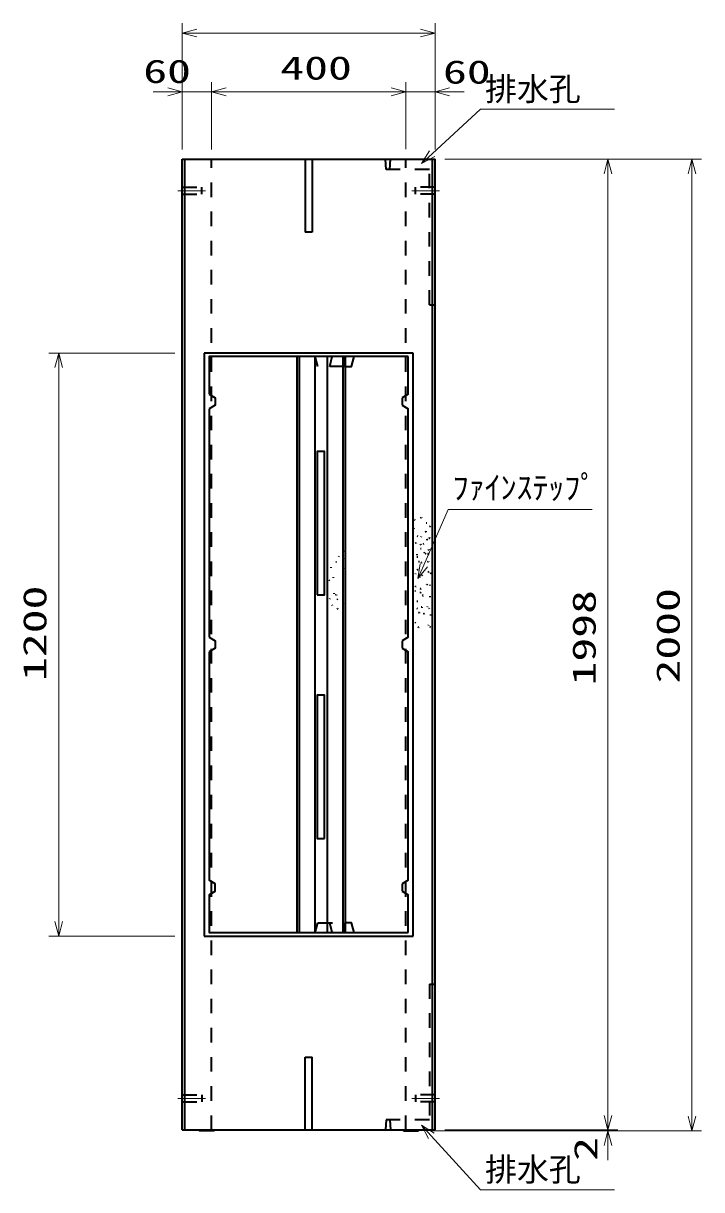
# Model space of a CAD drawing. Units: millimetres on the paper. Extents: x 15 to 1219, y 10 to 859.
# Drawn here: x 807.1 to 876.9, y 545 to 665 of the extents above; entities that cross this region are included whole.
import ezdxf
from ezdxf.enums import TextEntityAlignment as Align

# ---------------------------------------------------------------- set-up
doc = ezdxf.new("R2010")
doc.units = ezdxf.units.MM
doc.linetypes.add('USER1', pattern=[3, 1.5, -1.5])
doc.linetypes.add('USER2', pattern=[18.5, 12, -1.5, 3.5, -1.5])
for name, color, linetype, lineweight in [('D-BMK（構造物基準線）', 2, 'USER2', 18), ('D-STR-DIM（寸法）', 7, 'Continuous', 13), ('D-STR-HTXT（WS-旗）', 7, 'Continuous', 13), ('D-STR-HTXT（旗上げ）', 7, 'Continuous', 13), ('D-STR（構造物）', 1, 'Continuous', 35)]:
    doc.layers.add(name, color=color, linetype=linetype, lineweight=lineweight)
doc.styles.add('ＭＳ ゴシック', font='')
doc.styles.get('ＭＳ ゴシック').set_extended_font_data('MS Gothic')

# ---------------------------------------------------------------- blocks, each defined once
blk = doc.blocks.new('_Open30')
at = {"color": 7, "linetype": 'Continuous', "lineweight": 13}
for p, q in [((-1, 0.2679), (0, 0)), ((0, 0), (-1, -0.2679)), ((0, 0), (-1, 0))]:
    blk.add_line(p, q, dxfattribs=at)

msp = doc.modelspace()

# ---------------------------------------------------------------- linework, layer by layer
at = {"layer": 'D-BMK（構造物基準線）'}
for p, q in [((822.963, 647.765), (825.812, 647.765)), ((822.963, 647.765), (825.812, 647.765)), ((847.038, 647.765), (849.887, 647.765)), ((847.038, 647.765), (849.887, 647.765)), ((822.963, 554.365), (825.812, 554.365)), ((822.963, 554.365), (825.812, 554.365)), ((849.887, 554.365), (847.038, 554.365)), ((849.887, 554.365), (847.038, 554.365))]:
    msp.add_line(p, q, dxfattribs=at)
at = {"layer": 'D-STR-DIM（寸法）'}
for p, q in [((823.425, 652.015), (823.425, 664.992)), ((823.425, 652.015), (823.425, 664.992)), ((849.425, 658.972), (849.425, 664.992)), ((849.425, 658.972), (849.425, 664.992)), ((824.925, 663.992), (847.925, 663.992)), ((824.925, 663.992), (847.925, 663.992)), ((821.925, 657.942), (820.425, 657.942)), ((821.925, 657.942), (820.425, 657.942)), ((823.425, 652.015), (823.425, 658.942)), ((823.425, 652.015), (823.425, 658.942)), ((823.425, 657.942), (826.425, 657.942)), ((823.425, 657.942), (826.425, 657.942)), ((826.425, 652.015), (826.425, 658.942)), ((826.425, 652.066), (826.425, 658.942)), ((826.425, 652.015), (826.425, 658.942)), ((826.425, 652.066), (826.425, 658.942)), ((827.925, 657.942), (844.925, 657.942)), ((827.925, 657.942), (829.425, 657.942)), ((827.925, 657.942), (844.925, 657.942)), ((827.925, 657.942), (829.425, 657.942)), ((844.925, 657.942), (843.425, 657.942)), ((844.925, 657.942), (843.425, 657.942)), ((846.425, 652.045), (846.425, 658.942)), ((846.425, 652.045), (846.425, 658.942)), ((846.425, 652.045), (846.425, 658.942)), ((846.425, 652.045), (846.425, 658.942)), ((846.425, 657.942), (849.425, 657.942)), ((846.425, 657.942), (849.425, 657.942)), ((849.425, 652.015), (849.425, 658.942)), ((849.425, 652.015), (849.425, 658.942)), ((850.925, 657.942), (852.425, 657.942)), ((850.925, 657.942), (852.425, 657.942)), ((850.425, 651.015), (868.214, 651.015)), ((850.425, 651.015), (868.214, 651.015)), ((866.777, 651.015), (876.854, 651.015)), ((866.777, 651.015), (876.854, 651.015)), ((867.214, 552.615), (867.214, 649.515)), ((867.214, 552.615), (867.214, 649.515)), ((875.854, 552.515), (875.854, 649.515)), ((875.854, 552.515), (875.854, 649.515)), ((822.675, 631.065), (809.711, 631.065)), ((822.675, 631.065), (809.711, 631.065)), ((810.711, 572.565), (810.711, 629.565)), ((810.711, 572.565), (810.711, 629.565)), ((822.675, 571.065), (809.711, 571.065)), ((822.675, 571.065), (809.711, 571.065)), ((867.214, 552.615), (867.214, 554.115)), ((867.214, 552.615), (867.214, 554.115)), ((849.175, 551.015), (868.214, 551.015)), ((849.175, 551.015), (868.214, 551.015)), ((850.425, 551.115), (868.214, 551.115)), ((850.425, 551.115), (868.214, 551.115)), ((850.425, 551.115), (868.214, 551.115)), ((850.425, 551.115), (868.214, 551.115)), ((865.777, 551.015), (876.854, 551.015)), ((865.777, 551.015), (876.854, 551.015)), ((867.214, 551.115), (867.214, 551.015)), ((867.214, 551.115), (867.214, 551.015)), ((867.214, 549.515), (867.214, 548.015)), ((867.214, 549.515), (867.214, 548.015))]:
    msp.add_line(p, q, dxfattribs=at)
at = {"layer": 'D-STR-HTXT（WS-旗）'}
for points in [[(867.879, 656.161), (854.091, 656.161), (849.133, 651.572)], [(867.879, 656.161), (854.091, 656.161), (849.133, 651.572)], [(867.879, 544.966), (854.091, 544.966), (849.043, 550.499)], [(867.879, 544.966), (854.091, 544.966), (849.043, 550.499)]]:
    msp.add_lwpolyline(points, dxfattribs=at)
at = {"layer": 'D-STR-HTXT（旗上げ）'}
msp.add_lwpolyline([(865.598, 614.974), (850.768, 614.974), (848.269, 609.223)], dxfattribs=at)
msp.add_lwpolyline([(865.598, 614.974), (850.768, 614.974), (848.269, 609.223)], dxfattribs=at)
at = {"layer": 'D-STR（構造物）'}
for p, q in [((823.425, 551.115), (823.425, 651.015)), ((823.425, 651.015), (849.425, 651.015)), ((823.425, 551.115), (823.425, 651.015)), ((823.425, 651.015), (849.425, 651.015)), ((823.676, 551.115), (823.676, 651.015)), ((823.676, 551.115), (823.676, 651.015)), ((836.05, 651.015), (836.05, 643.515)), ((836.05, 651.015), (836.05, 643.515)), ((836.8, 651.015), (836.8, 643.515)), ((836.8, 651.015), (836.8, 643.515)), ((849.175, 551.115), (849.175, 651.015)), ((849.175, 551.115), (849.175, 651.015)), ((849.425, 551.115), (849.425, 651.015)), ((849.425, 551.115), (849.425, 651.015)), ((836.8, 643.515), (836.05, 643.515)), ((836.8, 643.515), (836.05, 643.515)), ((847.175, 631.065), (825.675, 631.065)), ((825.675, 631.065), (825.675, 571.065)), ((835.194, 630.69), (835.194, 571.44)), ((835.444, 630.69), (835.444, 571.44)), ((837.063, 630.69), (837.063, 571.44)), ((838.313, 630.69), (838.313, 571.44)), ((846.675, 630.69), (838.328, 630.69)), ((839.932, 630.69), (839.932, 571.44)), ((840.182, 630.69), (840.182, 571.44)), ((846.675, 626.817), (846.675, 630.69)), ((847.175, 571.065), (847.175, 631.065)), ((846.675, 626.817), (846.046, 626.454)), ((846.046, 626.454), (846.046, 625.681)), ((846.046, 625.681), (846.675, 625.317)), ((826.175, 625.317), (826.175, 601.815)), ((846.675, 601.815), (846.675, 625.317)), ((847.307, 613.917), (847.38, 613.898)), ((847.933, 614.093), (847.99, 614.141)), ((847.99, 614.141), (848.038, 614.083)), ((848.508, 613.586), (848.583, 613.586)), ((847.193, 613.063), (847.246, 613.01)), ((847.246, 613.01), (847.299, 613.063)), ((847.673, 612.19), (847.599, 612.203)), ((848.012, 612.119), (848.038, 612.19)), ((848.492, 612.654), (848.419, 612.635)), ((848.473, 612.727), (848.492, 612.654)), ((848.856, 613.202), (848.909, 613.255)), ((848.909, 613.255), (848.962, 613.202)), ((847.457, 611.517), (847.395, 611.474)), ((847.457, 611.517), (847.5, 611.456)), ((847.89, 611.341), (847.952, 611.384)), ((847.952, 611.384), (847.995, 611.322)), ((848.221, 611.444), (848.289, 611.475)), ((848.609, 611.817), (848.622, 611.891)), ((848.622, 611.891), (848.696, 611.878)), ((848.804, 612.017), (848.865, 612.06)), ((848.865, 612.06), (848.908, 611.998)), ((839.534, 610.089), (839.554, 610.162)), ((840.007, 610.672), (839.954, 610.725)), ((839.982, 609.965), (840.047, 610.002)), ((840.007, 610.672), (840.06, 610.725)), ((847.567, 610.104), (847.642, 610.104)), ((847.586, 610.274), (847.573, 610.348)), ((847.999, 610.913), (847.924, 610.92)), ((848.343, 610.497), (848.295, 610.555)), ((848.454, 610.439), (848.392, 610.396)), ((848.497, 610.378), (848.454, 610.439)), ((848.745, 610.387), (848.671, 610.4)), ((848.732, 610.313), (848.745, 610.387)), ((848.736, 610.765), (848.774, 610.83)), ((848.774, 610.83), (848.839, 610.793)), ((838.746, 608.967), (838.753, 609.042)), ((839.225, 609.582), (839.3, 609.589)), ((840, 608.875), (840.032, 608.807)), ((847.581, 608.766), (847.653, 608.786)), ((847.653, 608.786), (847.634, 608.858)), ((847.811, 609.582), (847.739, 609.563)), ((847.973, 609.545), (848.035, 609.502)), ((848.035, 609.502), (847.992, 609.441)), ((848.655, 609.59), (848.728, 609.603)), ((848.784, 608.535), (848.711, 608.522)), ((848.728, 609.603), (848.741, 609.529)), ((848.797, 608.461), (848.784, 608.535)), ((838.596, 607.63), (838.543, 607.683)), ((838.965, 607.931), (838.996, 607.999)), ((847.417, 608.385), (847.379, 608.321)), ((847.84, 608.029), (847.827, 607.956)), ((848.094, 608.219), (848.033, 608.176)), ((848.094, 608.219), (848.137, 608.158)), ((849.027, 608.364), (848.965, 608.407)), ((848.983, 608.303), (849.027, 608.364)), ((839.057, 606.268), (839.038, 606.34)), ((839.241, 606.18), (839.176, 606.143)), ((839.241, 606.18), (839.279, 606.115)), ((847.42, 606.562), (847.345, 606.568)), ((847.407, 606.976), (847.465, 607.024)), ((847.465, 607.024), (847.416, 607.082)), ((847.954, 606.418), (847.881, 606.398)), ((847.974, 606.791), (847.901, 606.811)), ((847.954, 606.719), (847.974, 606.791)), ((847.973, 606.345), (847.954, 606.418)), ((848.197, 606.108), (848.149, 606.166)), ((848.535, 607.232), (848.596, 607.275)), ((848.596, 607.275), (848.639, 607.213)), ((848.888, 607.222), (848.875, 607.149)), ((838.603, 605.803), (838.578, 605.733)), ((838.822, 605.157), (838.854, 605.089)), ((839.365, 605.711), (839.418, 605.764)), ((839.982, 605.219), (840.001, 605.292)), ((847.568, 605.515), (847.643, 605.515)), ((848.14, 606.06), (848.197, 606.108)), ((848.664, 604.905), (848.671, 604.98)), ((848.893, 606.026), (848.887, 605.951)), ((839.345, 604.733), (839.403, 604.781)), ((839.403, 604.781), (839.451, 604.723)), ((847.628, 604.736), (847.56, 604.768)), ((847.735, 604.379), (847.81, 604.372)), ((847.81, 604.372), (847.803, 604.297)), ((848.08, 604.907), (848.008, 604.926)), ((848.08, 604.907), (848.061, 604.835)), ((848.304, 604.224), (848.246, 604.176)), ((848.255, 604.282), (848.304, 604.224)), ((848.861, 604.752), (848.812, 604.81)), ((848.993, 604.067), (848.999, 604.142)), ((847.364, 603.358), (847.418, 603.305)), ((847.666, 602.884), (847.734, 602.852)), ((847.734, 602.852), (847.702, 602.784)), ((848.77, 603.021), (848.777, 603.096)), ((848.909, 602.82), (848.967, 602.868)), ((848.967, 602.868), (848.919, 602.926)), ((846.675, 601.815), (846.046, 601.452)), ((846.046, 601.452), (846.046, 600.678)), ((826.175, 600.315), (826.175, 576.812)), ((846.046, 600.678), (846.675, 600.315)), ((846.675, 576.812), (846.675, 600.315)), ((846.675, 576.812), (846.046, 576.449)), ((846.046, 576.449), (846.046, 575.675)), ((846.046, 575.675), (846.675, 575.312)), ((846.675, 571.44), (846.675, 575.312)), ((838.328, 571.44), (846.675, 571.44)), ((825.675, 571.065), (847.175, 571.065)), ((836.05, 551.115), (836.05, 558.615)), ((836.05, 558.615), (836.8, 558.615)), ((836.05, 551.115), (836.05, 558.615)), ((836.05, 558.615), (836.8, 558.615)), ((836.8, 551.115), (836.8, 558.615)), ((836.8, 551.115), (836.8, 558.615)), ((823.425, 551.115), (849.425, 551.115)), ((823.425, 551.115), (849.425, 551.115)), ((825.175, 551.015), (825.075, 551.115)), ((825.175, 551.015), (825.075, 551.115)), ((826.675, 551.015), (825.175, 551.015)), ((826.675, 551.015), (825.175, 551.015)), ((826.675, 551.015), (826.775, 551.115)), ((826.675, 551.015), (826.775, 551.115)), ((846.176, 551.015), (846.076, 551.115)), ((846.176, 551.015), (846.076, 551.115)), ((846.176, 551.015), (847.675, 551.015)), ((846.176, 551.015), (847.675, 551.015)), ((847.675, 551.015), (847.775, 551.115)), ((847.675, 551.015), (847.775, 551.115))]:
    msp.add_line(p, q, dxfattribs=at)
at = {"layer": 'D-STR（構造物）', "linetype": 'USER1'}
for p, q in [((826.425, 551.115), (826.425, 651.015)), ((826.425, 551.115), (826.425, 651.015)), ((844.393, 649.965), (844.313, 651.015)), ((844.393, 649.965), (844.313, 651.015)), ((844.759, 649.965), (844.833, 651.015)), ((844.759, 649.965), (844.833, 651.015)), ((846.425, 551.115), (846.425, 651.015)), ((846.425, 551.115), (846.425, 651.015)), ((848.85, 649.965), (844.393, 649.965)), ((848.85, 649.965), (844.393, 649.965)), ((848.85, 636.015), (848.85, 649.965)), ((848.85, 636.015), (848.85, 649.965)), ((823.425, 648.115), (825.425, 648.115)), ((823.425, 648.115), (825.425, 648.115)), ((823.425, 647.415), (825.425, 647.415)), ((823.425, 647.415), (825.425, 647.415)), ((825.425, 647.415), (825.425, 648.115)), ((825.425, 647.415), (825.425, 648.115)), ((849.425, 648.115), (847.425, 648.115)), ((847.425, 647.415), (847.425, 648.115)), ((849.425, 648.115), (847.425, 648.115)), ((847.425, 647.415), (847.425, 648.115)), ((849.425, 647.415), (847.425, 647.415)), ((849.425, 647.415), (847.425, 647.415)), ((848.85, 636.015), (849.425, 636.015)), ((848.85, 636.015), (849.425, 636.015)), ((838.609, 629.69), (838.858, 630.69)), ((838.858, 571.44), (838.609, 572.44)), ((848.85, 566.115), (849.425, 566.115)), ((848.85, 566.115), (848.85, 552.165)), ((848.85, 566.115), (849.425, 566.115)), ((848.85, 566.115), (848.85, 552.165)), ((823.425, 554.715), (825.425, 554.715)), ((823.425, 554.715), (825.425, 554.715)), ((825.425, 554.715), (825.425, 554.015)), ((825.425, 554.715), (825.425, 554.015)), ((849.425, 554.715), (847.425, 554.715)), ((847.425, 554.715), (847.425, 554.015)), ((849.425, 554.715), (847.425, 554.715)), ((847.425, 554.715), (847.425, 554.015)), ((823.425, 554.015), (825.425, 554.015)), ((823.425, 554.015), (825.425, 554.015)), ((849.425, 554.015), (847.425, 554.015)), ((849.425, 554.015), (847.425, 554.015)), ((844.393, 552.165), (844.313, 551.115)), ((844.393, 552.165), (844.313, 551.115)), ((848.85, 552.165), (844.393, 552.165)), ((848.85, 552.165), (844.393, 552.165)), ((844.759, 552.165), (844.833, 551.115)), ((844.759, 552.165), (844.833, 551.115))]:
    msp.add_line(p, q, dxfattribs=at)
at = {"layer": 'D-STR（構造物）'}
for points in [[(838.313, 630.69), (826.175, 630.69), (826.175, 626.817)], [(826.175, 626.817), (826.804, 626.454), (826.804, 625.681), (826.175, 625.317)], [(826.175, 601.815), (826.804, 601.452), (826.804, 600.678)], [(826.175, 601.815), (826.804, 601.452), (826.804, 600.678), (826.175, 600.315)], [(826.175, 575.312), (826.804, 575.675), (826.804, 576.449), (826.175, 576.812)], [(826.175, 575.312), (826.175, 571.44), (838.313, 571.44)]]:
    msp.add_lwpolyline(points, dxfattribs=at)
at = {"layer": 'D-STR（構造物）', "linetype": 'USER1'}
for points in [[(840.103, 629.69), (837.371, 629.69), (837.103, 630.691)], [(837.103, 571.439), (837.371, 572.44), (840.103, 572.44)]]:
    msp.add_lwpolyline(points, dxfattribs=at)
at = {"layer": 'D-STR（構造物）'}
for points in [[(840.061, 630.69), (840.103, 629.69), (840.84, 629.69), (841.091, 630.69)], [(837.313, 606.19), (838.063, 606.19), (838.063, 620.94), (837.313, 620.94)], [(838.063, 581.09), (838.063, 595.84), (837.313, 595.84), (837.313, 581.09)], [(840.103, 572.44), (840.061, 571.44), (841.091, 571.44), (840.84, 572.44)]]:
    msp.add_lwpolyline(points, close=True, dxfattribs=at)

# ---------------------------------------------------------------- block references
at = {"layer": 'D-STR-DIM（寸法）', "xscale": 1.5, "yscale": 1.5}
for p, rotation in [((823.425, 663.992), 180), ((823.425, 663.992), 180), ((826.425, 657.942), 180), ((826.425, 657.942), 180), ((826.425, 657.942), 180), ((826.425, 657.942), 180), ((849.425, 657.942), 180), ((849.425, 657.942), 180), ((867.214, 651.015), 90), ((867.214, 651.015), 90), ((875.854, 651.015), 90), ((875.854, 651.015), 90), ((810.711, 631.065), 90), ((810.711, 631.065), 90), ((810.711, 571.065), 270), ((810.711, 571.065), 270), ((867.214, 551.115), 270), ((867.214, 551.115), 270), ((867.214, 551.115), 270), ((867.214, 551.115), 270), ((875.854, 551.015), 270), ((875.854, 551.015), 270), ((867.214, 551.015), 90), ((867.214, 551.015), 90)]:
    msp.add_blockref('_Open30', p, dxfattribs=dict(at, rotation=rotation))
for p in [(849.425, 663.992), (849.425, 663.992), (823.425, 657.942), (823.425, 657.942), (846.425, 657.942), (846.425, 657.942), (846.425, 657.942), (846.425, 657.942)]:
    msp.add_blockref('_Open30', p, dxfattribs=at)
at = {"layer": 'D-STR-HTXT（WS-旗）', "xscale": 1.5, "yscale": 1.5}
for p, rotation in [((848.032, 650.553), 222.78711), ((848.032, 650.553), 222.78711), ((848.032, 551.607), 132.37661), ((848.032, 551.607), 132.37661)]:
    msp.add_blockref('_Open30', p, dxfattribs=dict(at, rotation=rotation))
at = {"layer": 'D-STR-HTXT（旗上げ）', "xscale": 1.5, "yscale": 1.5, "rotation": 246.50838}
msp.add_blockref('_Open30', (847.671, 607.847), dxfattribs=at)
msp.add_blockref('_Open30', (847.671, 607.847), dxfattribs=at)

# ---------------------------------------------------------------- texts
at = {"layer": 'D-STR-DIM（寸法）', "style": 'ＭＳ ゴシック', "width": 1.5}
for s, p in [('400', (833.508, 658.479)), ('400', (833.508, 658.479)), ('60', (819.411, 658.13)), ('60', (819.411, 658.13)), ('60', (850.245, 658.065)), ('60', (850.245, 658.065))]:
    msp.add_text(s, height=2.405, dxfattribs=at).set_placement(p, align=Align.BOTTOM_LEFT)
for s, p in [('1200', (810.174, 597.315)), ('1200', (810.174, 597.315)), ('1998', (866.676, 596.856)), ('1998', (866.676, 596.856)), ('2000', (875.316, 597.056)), ('2000', (875.316, 597.056)), ('2', (866.852, 547.927)), ('2', (866.852, 547.927))]:
    msp.add_text(s, height=2.405, rotation=90, dxfattribs=at).set_placement(p, align=Align.BOTTOM_LEFT)
at = {"layer": 'D-STR-HTXT（WS-旗）', "style": 'ＭＳ ゴシック'}
for p in [(854.571, 656.313), (854.571, 656.313), (854.571, 545.118), (854.571, 545.118)]:
    msp.add_text('排水孔', height=2.405, dxfattribs=at).set_placement(p, align=Align.BOTTOM_LEFT)
at = {"layer": 'D-STR-HTXT（旗上げ）', "style": 'ＭＳ ゴシック'}
msp.add_text('ﾌｧｲﾝｽﾃｯﾌﾟ', height=2.405, dxfattribs=at).set_placement((851.247, 615.298), align=Align.BOTTOM_LEFT)
msp.add_text('ﾌｧｲﾝｽﾃｯﾌﾟ', height=2.405, dxfattribs=at).set_placement((851.247, 615.298), align=Align.BOTTOM_LEFT)

doc.saveas('drawing.dxf')
